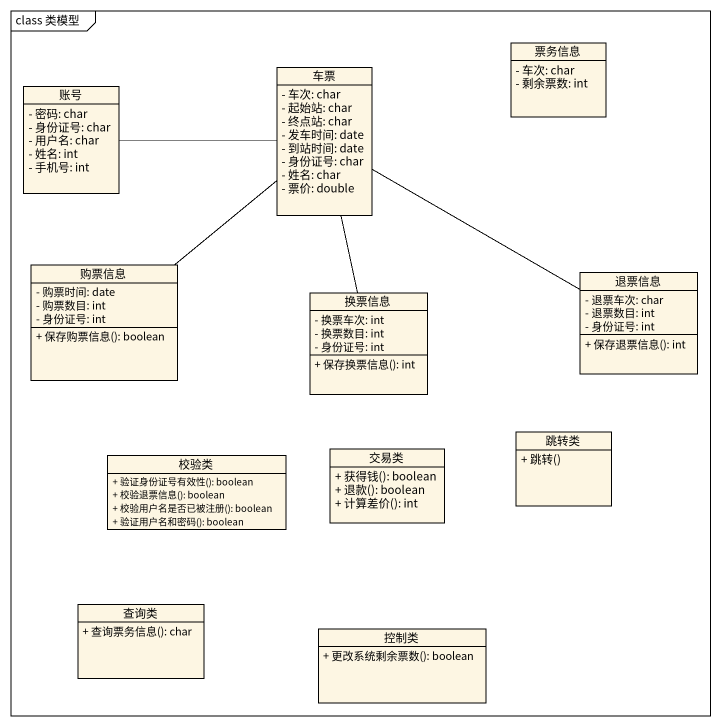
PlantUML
@startuml
mainframe class 类模型
hide circle
hide empty members
skinparam classAttributeIconSize 0
class 票务信息 {
  - 车次: char
  - 剩余票数: int
}
class 账号 {
  - 密码: char
  - 身份证号: char
  - 用户名: char
  - 姓名: int
  - 手机号: int
}
class 车票 {
  - 车次: char
  - 起始站: char
  - 终点站: char
  - 发车时间: date
  - 到站时间: date
  - 身份证号: char
  - 姓名: char
  - 票价: double
}
class 购票信息 {
  - 购票时间: date
  - 购票数目: int
  - 身份证号: int
  + 保存购票信息(): boolean
}
class 换票信息 {
  - 换票车次: int
  - 换票数目: int
  - 身份证号: int
  + 保存换票信息(): int
}
class 退票信息 {
  - 退票车次: char
  - 退票数目: int
  - 身份证号: int
  + 保存退票信息(): int
}
class 跳转类 {
  + 跳转()
}
class 校验类 {
  + 验证身份证号有效性(): boolean
  + 校验退票信息(): boolean
  + 校验用户名是否已被注册(): boolean
  + 验证用户名和密码(): boolean
}
class 交易类 {
  + 获得钱(): boolean
  + 退款(): boolean
  + 计算差价(): int
}
class 查询类 {
  + 查询票务信息(): char
}
class 控制类 {
  + 更改系统剩余票数(): boolean
}
车票 -left- 账号
车票 -- 购票信息
车票 -- 换票信息
车票 -right- 退票信息
@enduml
